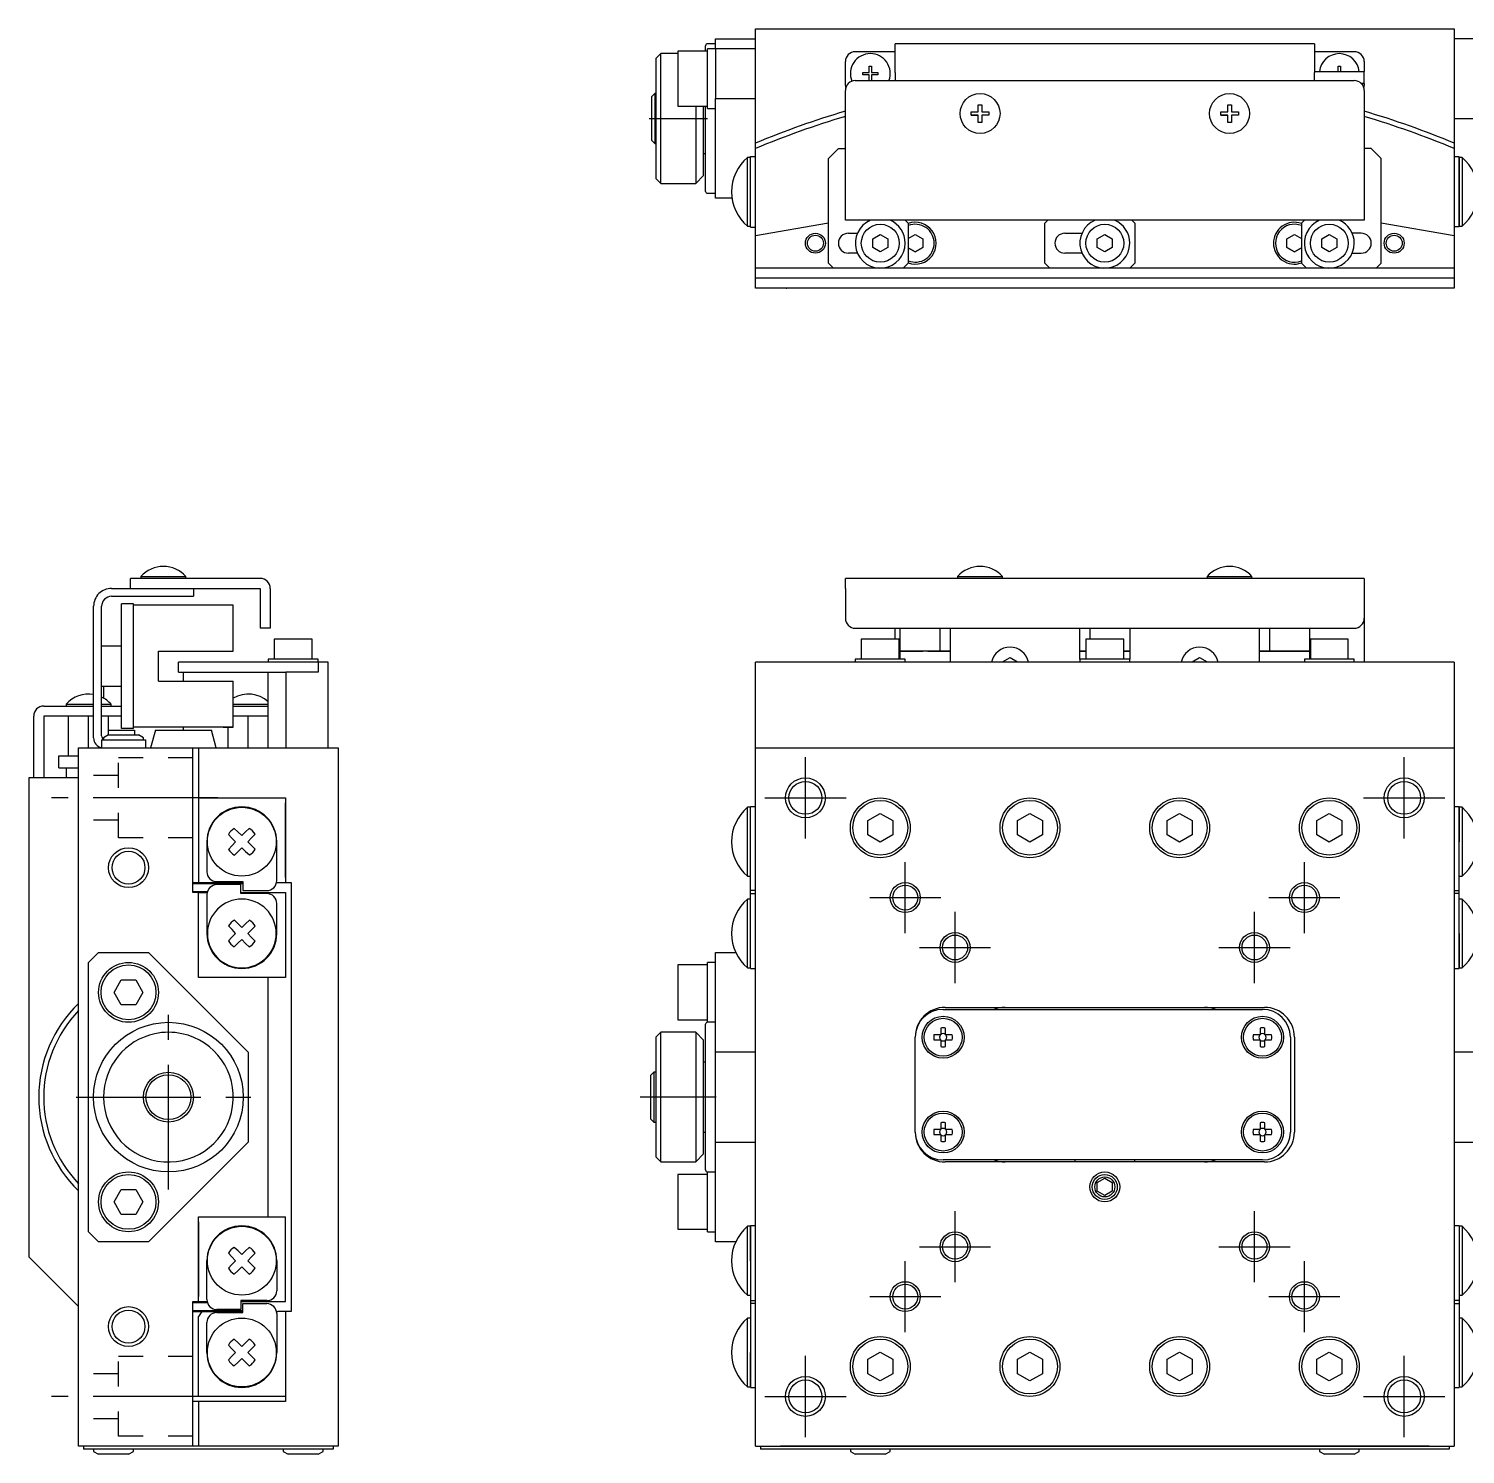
# Model space of a CAD drawing. Extents: x 58 to 434, y 12 to 289.
# Drawn here: x 58.1 to 202.1, y 140.9 to 283.8 of the extents above; entities that cross this region are included whole.
import ezdxf

# ---------------------------------------------------------------- set-up
doc = ezdxf.new("R2010")
doc.units = 0
doc.header["$LTSCALE"] = 10
doc.linetypes.add('CENTER', pattern=[2, 1.25, -0.25, 0.25, -0.25])
doc.linetypes.add('DOT', pattern=[0.5, 0.25, -0.25])
doc.layers.get('0').update_dxf_attribs({"linetype": 'CONTINUOUS'})

# ---------------------------------------------------------------- blocks, each defined once
blk = doc.blocks.new('AID3804')
at = {"color": 7, "linetype": 'CONTINUOUS'}
for p, q in [((149.729563, 185.470467), (181.729563, 185.470467)), ((149.929563, 185.670467), (181.929563, 185.670467)), ((149.489563, 182.910467), (148.810378, 182.910467)), ((149.489563, 183.589651), (149.489563, 182.910467)), ((149.969563, 182.910467), (149.969563, 183.589651)), ((150.648747, 182.910467), (149.969563, 182.910467)), ((181.489563, 182.910467), (180.810378, 182.910467)), ((181.489563, 183.589651), (181.489563, 182.910467)), ((181.969563, 182.910467), (181.969563, 183.589651)), ((182.648747, 182.910467), (181.969563, 182.910467)), ((146.929563, 173.170467), (146.929563, 182.670467)), ((148.810378, 182.430467), (149.489563, 182.430467)), ((149.489563, 182.430467), (149.489563, 181.751282)), ((149.969563, 181.751282), (149.969563, 182.430467)), ((149.969563, 182.430467), (150.648747, 182.430467)), ((180.810378, 182.430467), (181.489563, 182.430467)), ((181.489563, 182.430467), (181.489563, 181.751282)), ((181.969563, 182.430467), (182.648747, 182.430467)), ((181.969563, 181.751282), (181.969563, 182.430467)), ((184.529563, 182.670467), (184.529563, 173.170467)), ((184.929563, 182.670467), (184.929563, 173.170467)), ((149.489563, 173.410467), (148.810378, 173.410467)), ((148.810378, 172.930467), (149.489563, 172.930467)), ((149.489563, 174.089651), (149.489563, 173.410467)), ((149.489563, 172.930467), (149.489563, 172.251282)), ((149.969563, 173.410467), (149.969563, 174.089651)), ((150.648747, 173.410467), (149.969563, 173.410467)), ((149.969563, 172.930467), (150.648747, 172.930467)), ((149.969563, 172.251282), (149.969563, 172.930467)), ((181.489563, 173.410467), (180.810378, 173.410467)), ((180.810378, 172.930467), (181.489563, 172.930467)), ((181.489563, 174.089651), (181.489563, 173.410467)), ((181.489563, 172.930467), (181.489563, 172.251282)), ((181.969563, 173.410467), (181.969563, 174.089651)), ((182.648747, 173.410467), (181.969563, 173.410467)), ((181.969563, 172.930467), (182.648747, 172.930467)), ((181.969563, 172.251282), (181.969563, 172.930467)), ((181.729563, 170.370467), (149.729563, 170.370467)), ((181.929563, 170.170467), (149.929563, 170.170467)), ((162.929563, 170.370467), (162.929563, 170.170467)), ((168.929563, 170.170467), (168.929563, 170.370467)), ((165.179563, 168.10348), (165.929563, 168.536492)), ((165.929563, 168.536492), (166.679563, 168.10348)), ((165.179563, 167.237454), (165.179563, 168.10348)), ((165.929563, 166.804441), (165.179563, 167.237454)), ((166.679563, 167.237454), (165.929563, 166.804441)), ((166.679563, 168.10348), (166.679563, 167.237454))]:
    blk.add_line(p, q, dxfattribs=at)
for centre, radius in [((149.729563, 182.670467), 2.1), ((149.729563, 182.670467), 1.9), ((181.729563, 182.670467), 2.1), ((181.729563, 182.670467), 1.9), ((149.729563, 173.170467), 2.1), ((149.729563, 173.170467), 1.9), ((181.729563, 173.170467), 2.1), ((181.729563, 173.170467), 1.9), ((165.929563, 167.670467), 1.25), ((165.929563, 167.670467), 1)]:
    blk.add_circle(centre, radius, dxfattribs=at)
at = {"color": 9, "linetype": 'CONTINUOUS'}
blk.add_circle((165.929563, 167.670467), 1.5, dxfattribs=at)
at = {"color": 7, "linetype": 'CONTINUOUS'}
for centre, radius, start, end in [((149.929563, 182.670467), 3, 90, 180), ((149.729563, 182.670467), 2.8, 90, 180), ((155.929563, 182.670467), 3, 90, 111.03947), ((175.929563, 182.670467), 3, 68.96053, 90), ((181.729563, 182.670467), 2.8, 0, 90), ((181.929563, 182.670467), 3, 0, 90), ((149.729563, 182.670467), 0.95, 165.36671, 194.63329), ((149.729563, 182.670467), 0.364721, 138.849633, 221.150367), ((149.729563, 182.670467), 0.95, 75.36671, 104.63329), ((149.729563, 182.670467), 0.364721, 48.849633, 131.150367), ((149.729563, 182.670467), 0.364721, 318.849633, 41.150367), ((149.729563, 182.670467), 0.95, 345.36671, 14.63329), ((181.729563, 182.670467), 0.95, 165.36671, 194.63329), ((181.729563, 182.670467), 0.364721, 138.849633, 221.150367), ((181.729563, 182.670467), 0.95, 75.36671, 104.63329), ((181.729563, 182.670467), 0.364721, 48.849633, 131.150367), ((181.729563, 182.670467), 0.364721, 318.849633, 41.150367), ((181.729563, 182.670467), 0.95, 345.36671, 14.63329), ((149.729563, 182.670467), 0.364721, 228.849633, 311.150367), ((149.729563, 182.670467), 0.95, 255.36671, 284.63329), ((181.729563, 182.670467), 0.364721, 228.849633, 311.150367), ((181.729563, 182.670467), 0.95, 255.36671, 284.63329), ((149.729563, 173.170467), 2.8, 180, 270), ((149.929563, 173.170467), 3, 180, 270), ((149.729563, 173.170467), 0.95, 165.36671, 194.63329), ((149.729563, 173.170467), 0.364721, 138.849633, 221.150367), ((149.729563, 173.170467), 0.95, 75.36671, 104.63329), ((149.729563, 173.170467), 0.364721, 48.849633, 131.150367), ((149.729563, 173.170467), 0.364721, 228.849633, 311.150367), ((149.729563, 173.170467), 0.364721, 318.849633, 41.150367), ((149.729563, 173.170467), 0.95, 345.36671, 14.63329), ((181.729563, 173.170467), 0.95, 165.36671, 194.63329), ((181.729563, 173.170467), 0.364721, 138.849633, 221.150367), ((181.729563, 173.170467), 0.95, 75.36671, 104.63329), ((181.729563, 173.170467), 0.364721, 48.849633, 131.150367), ((181.729563, 173.170467), 0.364721, 228.849633, 311.150367), ((181.729563, 173.170467), 2.8, 270, 0), ((181.929563, 173.170467), 3, 270, 0), ((181.729563, 173.170467), 0.364721, 318.849633, 41.150367), ((181.729563, 173.170467), 0.95, 345.36671, 14.63329), ((149.729563, 173.170467), 0.95, 255.36671, 284.63329), ((181.729563, 173.170467), 0.95, 255.36671, 284.63329), ((155.929563, 173.170467), 3, 248.96053, 270), ((175.929563, 173.170467), 3, 270, 291.03947)]:
    blk.add_arc(centre, radius, start, end, dxfattribs=at)

msp = doc.modelspace()

# ---------------------------------------------------------------- linework, layer by layer
at = {"color": 7, "linetype": 'CONTINUOUS'}
for p, q in [((130.92941, 283.767063), (200.92941, 283.767063)), ((130.92941, 257.767063), (130.92941, 283.767063)), ((200.92941, 283.767063), (200.92941, 257.767063)), ((126.92941, 282.267063), (126.12941, 282.267063)), ((126.92941, 281.767063), (126.92941, 282.767063)), ((126.92941, 282.767063), (130.92941, 282.767063)), ((186.92941, 282.267063), (144.92941, 282.267063)), ((144.92941, 282.173371), (144.92941, 282.267063)), ((144.92941, 280.298024), (144.92941, 282.173371)), ((186.92941, 282.267063), (186.92941, 282.173371)), ((186.92941, 282.173371), (186.92941, 280.298024)), ((220.92941, 282.767063), (200.92941, 282.767063)), ((121.42941, 281.267063), (120.92941, 280.767063)), ((120.92941, 280.767063), (120.92941, 268.767063)), ((121.42941, 268.267063), (121.42941, 281.267063)), ((123.12941, 281.267063), (121.42941, 281.267063)), ((123.12941, 281.517063), (123.12941, 276.017063)), ((126.12941, 281.517063), (123.12941, 281.517063)), ((125.92941, 281.517063), (125.92941, 282.067063)), ((126.12941, 275.767063), (126.12941, 281.767063)), ((126.92941, 281.767063), (126.12941, 281.767063)), ((130.92941, 281.767063), (126.92941, 281.767063)), ((126.92941, 281.767063), (126.92941, 276.767063)), ((144.92941, 281.467063), (140.92941, 281.467063)), ((190.92941, 281.467063), (186.92941, 281.467063)), ((139.92941, 278.067063), (139.92941, 280.467063)), ((141.67941, 279.392063), (142.30441, 279.392063)), ((141.67941, 279.142063), (141.67941, 279.392063)), ((142.30441, 279.392063), (142.30441, 280.017063)), ((142.30441, 280.017063), (142.55441, 280.017063)), ((142.55441, 280.017063), (142.55441, 279.392063)), ((142.55441, 279.392063), (143.17941, 279.392063)), ((143.17941, 279.392063), (143.17941, 279.142063)), ((144.92941, 279.391716), (144.92941, 280.298024)), ((144.92941, 279.391716), (144.92941, 278.567063)), ((186.92941, 280.298024), (186.92941, 279.391716)), ((186.92941, 279.467063), (191.92941, 279.467063)), ((186.92941, 278.567063), (186.92941, 279.391716)), ((189.30441, 279.467063), (189.30441, 280.017063)), ((189.30441, 280.017063), (189.55441, 280.017063)), ((189.55441, 280.017063), (189.55441, 279.467063)), ((191.92941, 280.467063), (191.92941, 279.467063)), ((191.92941, 278.267063), (191.92941, 279.467063)), ((140.92941, 278.567063), (190.92941, 278.567063)), ((142.30441, 279.142063), (141.67941, 279.142063)), ((142.30441, 278.567063), (142.30441, 279.142063)), ((143.17941, 279.142063), (142.55441, 279.142063)), ((142.55441, 279.142063), (142.55441, 278.567063)), ((191.643552, 278.267063), (191.92941, 278.267063)), ((191.92941, 278.267063), (191.643552, 278.267063)), ((191.92941, 278.267063), (191.92941, 278.067063)), ((120.57941, 277.017063), (120.52941, 276.967063)), ((120.52941, 272.567063), (120.52941, 276.967063)), ((120.82941, 277.267063), (120.57941, 277.017063)), ((120.82941, 277.267063), (120.82941, 272.267063)), ((120.92939, 277.267063), (120.82941, 277.267063)), ((126.92941, 276.767063), (130.92941, 276.767063)), ((126.92941, 266.767063), (126.92941, 276.767063)), ((139.92941, 265.567063), (139.92941, 277.567063)), ((191.92941, 277.567063), (191.92941, 265.567063)), ((123.12941, 276.017063), (126.12941, 276.017063)), ((124.92941, 276.017063), (124.92941, 274.767063)), ((125.72941, 274.767063), (125.72941, 276.017063)), ((125.92941, 267.467063), (125.92941, 276.017063)), ((126.12941, 275.767063), (126.92941, 275.767063)), ((152.543048, 275.087063), (152.543048, 275.447063)), ((152.543048, 275.447063), (153.24941, 275.447063)), ((153.24941, 275.087063), (152.543048, 275.087063)), ((152.543048, 275.087063), (153.24941, 275.087063)), ((153.24941, 276.153425), (153.60941, 276.153425)), ((153.24941, 275.447063), (153.24941, 276.153425)), ((153.24941, 274.380702), (153.24941, 275.087063)), ((153.60941, 276.153425), (153.60941, 275.447063)), ((153.60941, 275.447063), (154.315771, 275.447063)), ((153.60941, 275.087063), (153.60941, 274.380702)), ((154.315771, 275.087063), (153.60941, 275.087063)), ((154.315771, 275.087063), (153.60941, 275.087063)), ((154.315771, 275.447063), (154.315771, 275.087063)), ((177.543048, 275.087063), (177.543048, 275.447063)), ((177.543048, 275.447063), (178.24941, 275.447063)), ((178.24941, 275.087063), (177.543048, 275.087063)), ((177.543048, 275.087063), (178.24941, 275.087063)), ((178.24941, 276.153425), (178.60941, 276.153425)), ((178.24941, 275.447063), (178.24941, 276.153425)), ((178.24941, 274.380702), (178.24941, 275.087063)), ((178.60941, 276.153425), (178.60941, 275.447063)), ((178.60941, 275.447063), (179.315771, 275.447063)), ((178.60941, 275.087063), (178.60941, 274.380702)), ((179.315771, 275.087063), (178.60941, 275.087063)), ((179.315771, 275.087063), (178.60941, 275.087063)), ((179.315771, 275.447063), (179.315771, 275.087063)), ((124.92941, 274.767063), (124.92941, 274.499238)), ((124.92941, 274.499238), (124.92941, 268.267063)), ((125.72941, 269.067063), (125.72941, 274.767063)), ((153.60941, 274.380702), (153.24941, 274.380702)), ((178.60941, 274.380702), (178.24941, 274.380702)), ((200.92941, 274.767063), (220.92941, 274.767063)), ((120.52941, 272.567063), (120.57941, 272.517063)), ((120.57941, 272.517063), (120.82941, 272.267063)), ((120.82941, 272.267063), (120.92939, 272.267063)), ((125.72941, 271.267063), (125.92941, 271.267063)), ((130.12941, 263.966294), (130.12941, 270.866294)), ((130.42941, 270.866294), (130.12941, 270.866294)), ((130.42941, 270.916101), (130.42941, 270.957118)), ((130.42941, 270.957063), (130.92941, 270.957063)), ((130.42941, 263.916487), (130.42941, 270.916294)), ((130.42941, 270.916101), (130.42941, 270.884592)), ((130.42941, 270.866294), (130.42941, 270.884592)), ((139.22941, 271.767063), (138.22941, 270.767063)), ((138.22941, 260.267063), (138.22941, 270.767063)), ((139.22941, 271.767063), (139.92941, 271.767063)), ((192.62941, 271.767063), (191.92941, 271.767063)), ((192.62941, 271.767063), (193.62941, 270.767063)), ((193.62941, 260.267063), (193.62941, 270.767063)), ((201.42941, 270.916294), (200.92941, 270.916294)), ((201.42941, 270.911497), (201.42941, 270.916294)), ((201.42941, 267.696958), (201.42941, 270.911497)), ((201.72941, 270.866294), (201.42941, 270.866294)), ((201.42941, 270.849616), (201.42941, 266.698999)), ((201.72941, 270.866294), (201.72941, 263.966294)), ((120.92941, 268.767063), (121.42941, 268.267063)), ((121.42941, 268.267063), (124.92941, 268.267063)), ((124.92941, 268.267063), (125.72941, 269.067063)), ((126.12941, 267.267063), (126.92941, 267.267063)), ((128.576284, 266.767063), (126.92941, 266.767063)), ((201.42941, 267.135631), (201.42941, 267.696958)), ((201.42941, 266.598709), (201.42941, 267.135631)), ((201.42941, 266.698999), (201.42941, 264.058274)), ((201.42941, 263.982522), (201.42941, 266.598709)), ((139.92941, 264.567063), (139.92941, 265.567063)), ((191.92941, 265.567063), (191.92941, 264.567063)), ((130.12941, 263.966294), (130.42941, 263.966294)), ((130.42941, 263.87547), (130.42941, 263.966294)), ((130.42941, 263.875525), (130.42941, 263.916487)), ((130.42941, 263.875525), (130.92941, 263.875525)), ((138.22941, 264.29098), (130.92941, 263.003793)), ((191.92941, 264.567063), (139.92941, 264.567063)), ((146.22941, 264.267063), (145.92941, 264.567063)), ((146.22941, 264.267063), (146.22941, 260.267063)), ((160.22941, 264.567063), (159.92941, 264.267063)), ((159.92941, 260.267063), (159.92941, 264.267063)), ((168.92941, 264.267063), (168.62941, 264.567063)), ((168.92941, 264.267063), (168.92941, 260.267063)), ((185.62941, 264.267063), (185.92941, 264.567063)), ((185.62941, 264.267063), (185.62941, 260.267063)), ((200.92941, 263.003793), (193.62941, 264.29098)), ((201.42941, 263.916294), (200.92941, 263.916294)), ((201.42941, 263.921091), (201.42941, 263.982522)), ((201.42941, 263.966294), (201.72941, 263.966294)), ((201.42941, 263.916294), (201.42941, 263.921091)), ((140.22941, 263.267063), (141.138122, 263.267063)), ((142.67941, 262.700076), (143.42941, 263.133089)), ((142.67941, 261.83405), (142.67941, 262.700076)), ((143.42941, 263.133089), (144.17941, 262.700076)), ((144.17941, 262.700076), (144.17941, 261.83405)), ((146.22941, 262.728943), (146.92941, 263.133089)), ((146.92941, 263.133089), (147.67941, 262.700076)), ((147.67941, 262.700076), (147.67941, 261.83405)), ((161.92941, 263.267063), (163.638122, 263.267063)), ((165.17941, 262.700076), (165.92941, 263.133089)), ((165.17941, 261.83405), (165.17941, 262.700076)), ((165.92941, 263.133089), (166.67941, 262.700076)), ((166.67941, 262.700076), (166.67941, 261.83405)), ((184.17941, 262.700076), (184.92941, 263.133089)), ((184.17941, 261.83405), (184.17941, 262.700076)), ((184.92941, 263.133089), (185.62941, 262.728943)), ((187.67941, 262.700076), (188.42941, 263.133089)), ((187.67941, 261.83405), (187.67941, 262.700076)), ((188.42941, 263.133089), (189.17941, 262.700076)), ((189.17941, 262.700076), (189.17941, 261.83405)), ((191.62941, 263.267063), (190.720697, 263.267063)), ((141.138122, 261.267063), (140.22941, 261.267063)), ((143.42941, 261.401038), (142.67941, 261.83405)), ((144.17941, 261.83405), (143.42941, 261.401038)), ((146.92941, 261.401038), (146.22941, 261.805183)), ((146.22941, 261.805183), (146.92941, 261.401038)), ((147.67941, 261.83405), (146.92941, 261.401038)), ((146.92941, 261.401038), (147.67941, 261.83405)), ((163.638122, 261.267063), (161.92941, 261.267063)), ((165.92941, 261.401038), (165.17941, 261.83405)), ((166.67941, 261.83405), (165.92941, 261.401038)), ((184.92941, 261.401038), (184.17941, 261.83405)), ((184.17941, 261.83405), (184.92941, 261.401038)), ((185.62941, 261.805183), (184.92941, 261.401038)), ((184.92941, 261.401038), (185.62941, 261.805183)), ((188.42941, 261.401038), (187.67941, 261.83405)), ((189.17941, 261.83405), (188.42941, 261.401038)), ((190.720697, 261.267063), (191.62941, 261.267063)), ((200.92941, 259.767063), (130.92941, 259.767063)), ((138.22941, 260.267063), (138.72941, 259.767063)), ((145.72941, 259.767063), (146.22941, 260.267063)), ((159.92941, 260.267063), (160.42941, 259.767063)), ((168.42941, 259.767063), (168.92941, 260.267063)), ((186.12941, 259.767063), (185.62941, 260.267063)), ((193.62941, 260.267063), (193.12941, 259.767063)), ((200.92941, 258.767063), (130.92941, 258.767063)), ((200.92941, 257.767063), (130.92941, 257.767063)), ((152.41789, 229.688949), (152.415508, 229.693835)), ((152.41789, 229.688949), (152.415508, 229.693835)), ((154.443312, 229.693835), (154.440928, 229.688949)), ((177.41789, 229.688949), (177.415508, 229.693835)), ((177.41789, 229.688949), (177.415508, 229.693835)), ((179.443312, 229.693835), (179.440928, 229.688949)), ((66.394306, 227.670361), (81.294306, 227.670361)), ((68.294306, 227.670361), (68.294306, 228.670361)), ((81.294306, 228.670361), (68.294306, 228.670361)), ((69.344306, 228.854675), (69.344306, 228.670361)), ((73.844306, 228.670361), (73.844306, 228.854675)), ((74.594306, 227.670361), (74.594306, 226.870361)), ((81.294306, 227.670361), (81.294306, 223.670361)), ((82.294306, 227.670361), (82.294306, 223.670361)), ((191.92941, 228.670361), (139.92941, 228.670361)), ((139.92941, 227.670361), (139.92941, 228.670361)), ((139.92941, 227.670361), (139.92941, 224.670361)), ((151.17941, 228.854675), (151.17941, 228.670361)), ((155.67941, 228.670361), (155.67941, 228.854675)), ((176.17941, 228.854675), (176.17941, 228.670361)), ((180.67941, 228.670361), (180.67941, 228.854675)), ((191.92941, 228.670361), (191.92941, 227.670361)), ((191.92941, 227.670361), (191.92941, 224.670361)), ((66.394306, 226.870361), (74.594306, 226.870361)), ((67.394306, 213.620361), (67.394306, 226.120361)), ((68.594306, 226.120361), (67.394306, 226.120361)), ((68.594306, 213.620361), (68.594306, 226.120361)), ((64.594306, 212.670361), (64.594306, 225.870361)), ((65.394306, 212.870361), (65.394306, 225.870361)), ((78.594306, 225.970361), (68.594306, 225.970361)), ((78.594306, 221.370361), (78.594306, 225.970361)), ((191.92941, 224.670361), (191.92941, 220.270361)), ((82.294306, 223.670361), (81.294306, 223.670361)), ((140.92941, 223.670361), (190.92941, 223.670361)), ((144.92941, 222.570361), (144.92941, 223.670361)), ((145.42941, 221.370361), (145.42941, 223.670361)), ((149.42941, 221.370361), (149.42941, 223.670361)), ((150.42941, 223.670361), (150.42941, 221.370361)), ((163.42941, 221.370361), (163.42941, 223.670361)), ((164.42941, 223.670361), (164.42941, 222.570361)), ((168.42941, 223.670361), (168.42941, 221.370361)), ((181.42941, 221.370361), (181.42941, 223.670361)), ((182.42941, 223.670361), (182.42941, 221.370361)), ((186.42941, 223.670361), (186.42941, 221.370361)), ((67.394306, 221.870361), (65.394306, 221.870361)), ((86.494306, 222.570361), (82.694306, 222.570361)), ((82.694306, 222.570361), (82.694306, 220.570361)), ((86.494306, 220.570361), (86.494306, 222.570361)), ((145.32941, 222.570361), (141.52941, 222.570361)), ((141.52941, 222.570361), (141.52941, 220.570361)), ((145.32941, 220.570361), (145.32941, 222.570361)), ((167.82941, 222.570361), (164.02941, 222.570361)), ((164.02941, 222.570361), (164.02941, 220.570361)), ((167.82941, 220.570361), (167.82941, 222.570361)), ((190.32941, 222.570361), (186.52941, 222.570361)), ((186.52941, 222.570361), (186.52941, 220.570361)), ((190.32941, 220.570361), (190.32941, 222.570361)), ((71.094306, 221.370361), (78.594306, 221.370361)), ((71.094306, 218.370361), (71.094306, 221.370361)), ((71.094306, 221.370361), (75.094306, 221.370361)), ((88.094306, 220.270361), (73.086893, 220.270361)), ((73.086893, 219.270361), (73.086893, 220.270361)), ((77.094306, 221.370361), (77.594306, 221.370361)), ((77.594306, 221.370361), (78.594306, 221.370361)), ((87.094306, 220.570361), (82.094306, 220.570361)), ((82.094306, 220.570361), (82.094306, 220.270361)), ((87.094306, 220.270361), (87.094306, 220.570361)), ((87.094306, 220.270361), (87.094306, 219.270361)), ((88.094306, 211.670361), (88.094306, 220.270361)), ((130.92941, 141.670361), (130.92941, 220.270361)), ((200.92941, 220.270361), (130.92941, 220.270361)), ((145.92941, 220.570361), (140.92941, 220.570361)), ((140.92941, 220.570361), (140.92941, 220.270361)), ((145.42941, 221.370361), (147.67941, 221.370361)), ((149.42941, 221.370361), (145.42941, 221.370361)), ((145.42941, 220.570361), (145.42941, 221.370361)), ((145.92941, 220.270361), (145.92941, 220.570361)), ((148.17941, 221.370361), (150.42941, 221.370361)), ((150.42941, 221.370361), (149.42941, 221.370361)), ((150.42941, 221.370361), (150.42941, 220.270361)), ((155.67941, 220.303375), (156.42941, 220.736387)), ((155.67941, 220.270361), (155.67941, 220.303375)), ((156.42941, 220.736387), (157.17941, 220.303375)), ((157.17941, 220.303375), (157.17941, 220.270361)), ((163.42941, 221.370361), (164.02941, 221.370361)), ((164.02941, 221.370361), (163.42941, 221.370361)), ((163.42941, 220.570361), (163.42941, 221.370361)), ((168.42941, 220.570361), (163.42941, 220.570361)), ((163.42941, 220.570361), (163.42941, 220.270361)), ((167.82941, 221.370361), (168.42941, 221.370361)), ((168.42941, 221.370361), (167.82941, 221.370361)), ((168.42941, 221.370361), (168.42941, 220.570361)), ((168.42941, 220.270361), (168.42941, 220.570361)), ((174.67941, 220.303375), (175.42941, 220.736387)), ((174.67941, 220.270361), (174.67941, 220.303375)), ((175.42941, 220.736387), (176.17941, 220.303375)), ((176.17941, 220.303375), (176.17941, 220.270361)), ((181.42941, 221.370361), (186.42941, 221.370361)), ((182.42941, 221.370361), (181.42941, 221.370361)), ((181.42941, 220.270361), (181.42941, 221.370361)), ((186.42941, 221.370361), (182.42941, 221.370361)), ((190.92941, 220.570361), (185.92941, 220.570361)), ((185.92941, 220.570361), (185.92941, 220.270361)), ((186.42941, 221.370361), (186.42941, 220.570361)), ((190.92941, 220.270361), (190.92941, 220.570361)), ((200.92941, 220.270361), (200.92941, 141.670361)), ((73.086893, 219.270361), (82.570388, 219.270361)), ((73.594306, 218.370361), (73.594306, 219.270361)), ((82.094306, 211.670361), (82.094306, 219.270361)), ((82.570388, 219.270361), (83.857575, 219.270361)), ((83.857575, 219.270361), (83.857575, 211.670361)), ((87.094306, 219.270361), (83.857575, 219.270361)), ((65.394306, 217.870361), (67.394306, 217.870361)), ((65.594306, 217.870361), (65.594306, 216.668437)), ((71.094306, 218.370361), (78.594306, 218.370361)), ((78.594306, 213.770361), (78.594306, 218.370361)), ((61.844306, 216.054674), (61.844306, 215.870361)), ((63.082787, 216.888947), (63.080403, 216.893834)), ((66.344306, 215.870361), (66.344306, 216.054674)), ((78.594306, 216.054674), (82.094306, 216.054674)), ((79.082787, 216.888947), (79.080403, 216.893834)), ((58.594306, 208.670361), (58.594306, 214.870361)), ((59.594306, 215.870361), (64.594306, 215.870361)), ((59.594306, 214.870361), (59.594306, 208.670361)), ((64.594306, 214.870361), (59.594306, 214.870361)), ((62.094306, 210.870361), (62.094306, 214.870361)), ((64.094306, 211.670361), (64.094306, 214.870361)), ((65.394306, 215.870361), (67.394306, 215.870361)), ((67.394306, 214.870361), (65.394306, 214.870361)), ((66.094306, 212.970361), (66.094306, 214.870361)), ((78.594306, 215.870361), (82.094306, 215.870361)), ((82.094306, 214.870361), (78.594306, 214.870361)), ((80.094306, 211.670361), (80.094306, 214.870361)), ((66.094306, 213.470361), (68.694306, 213.470361)), ((68.594306, 213.620361), (67.394306, 213.620361)), ((78.594306, 213.770361), (68.594306, 213.770361)), ((77.594306, 213.770361), (68.594306, 213.770361)), ((68.694306, 213.470361), (68.694306, 212.970361)), ((70.783794, 213.470361), (70.301485, 211.670361)), ((70.783794, 213.470361), (76.404817, 213.470361)), ((73.594306, 213.470361), (73.594306, 213.770361)), ((76.887126, 211.670361), (76.404817, 213.470361)), ((77.594306, 213.770361), (78.594306, 213.770361)), ((78.094306, 211.670361), (78.094306, 213.770361)), ((63.094306, 211.670361), (89.094306, 211.670361)), ((63.094306, 141.670361), (63.094306, 211.670361)), ((65.394306, 212.470361), (65.394306, 211.690565)), ((65.394306, 212.470361), (69.794306, 212.470361)), ((65.394306, 211.690565), (65.594306, 211.670361)), ((66.094306, 212.970361), (65.594306, 212.681686)), ((65.594306, 212.681686), (65.594306, 212.470361)), ((66.094306, 212.970361), (69.094306, 212.970361)), ((69.594306, 212.681686), (69.094306, 212.970361)), ((69.594306, 212.470361), (69.594306, 212.681686)), ((69.794306, 212.470361), (69.794306, 211.670361)), ((74.347624, 211.670361), (74.887714, 211.670361)), ((74.552896, 197.170361), (74.552896, 211.670361)), ((75.094306, 211.670361), (75.094306, 198.170361)), ((89.094306, 211.670361), (89.094306, 141.670361)), ((130.92941, 211.670361), (200.92941, 211.670361)), ((61.094306, 209.670361), (61.094306, 210.870361)), ((61.094306, 210.870361), (63.094306, 210.870361)), ((63.094306, 210.963255), (63.094306, 211.170361)), ((61.094306, 209.670361), (63.094306, 209.670361)), ((61.844306, 209.670361), (61.844306, 208.670361)), ((58.094306, 208.670361), (58.094306, 160.670361)), ((63.094306, 208.670361), (58.094306, 208.670361)), ((75.094306, 206.670361), (74.552896, 206.670361)), ((75.094306, 206.670361), (83.834755, 206.670361)), ((83.834755, 206.670361), (83.834755, 206.170361)), ((83.834755, 198.670361), (83.834755, 206.170361)), ((83.834755, 206.170361), (83.834755, 198.670361)), ((130.42941, 205.720363), (130.12941, 205.720363)), ((130.42941, 202.270363), (130.42941, 205.770363)), ((130.92941, 205.770363), (130.42941, 205.770363)), ((130.42941, 202.270363), (130.42941, 205.720363)), ((142.17941, 204.392049), (143.42941, 205.113737)), ((143.42941, 205.113737), (144.67941, 204.392049)), ((157.17941, 204.392049), (158.42941, 205.113737)), ((158.42941, 205.113737), (159.67941, 204.392049)), ((172.17941, 204.392049), (173.42941, 205.113737)), ((173.42941, 205.113737), (174.67941, 204.392049)), ((187.17941, 204.392049), (188.42941, 205.113737)), ((188.42941, 205.113737), (189.67941, 204.392049)), ((201.42941, 205.770363), (200.92941, 205.770363)), ((201.42941, 202.270363), (201.42941, 205.770363)), ((201.42941, 205.720363), (201.42941, 202.270363)), ((201.72941, 205.720363), (201.42941, 205.720363)), ((78.45773, 202.635744), (78.100965, 203.004019)), ((79.058091, 203.249441), (78.682069, 203.598031)), ((79.438311, 202.886078), (79.058091, 203.249441)), ((79.438311, 202.886078), (79.810458, 203.257706)), ((79.810458, 203.257706), (80.178732, 203.614471)), ((80.424155, 202.657344), (80.772744, 203.033367)), ((142.17941, 202.948673), (142.17941, 204.392049)), ((144.67941, 204.392049), (144.67941, 202.948673)), ((157.17941, 202.948673), (157.17941, 204.392049)), ((159.67941, 204.392049), (159.67941, 202.948673)), ((172.17941, 202.948673), (172.17941, 204.392049)), ((174.67941, 204.392049), (174.67941, 202.948673)), ((187.17941, 202.948673), (187.17941, 204.392049)), ((189.67941, 204.392049), (189.67941, 202.948673)), ((75.945075, 202.270361), (75.945075, 199.270361)), ((78.465994, 201.883378), (78.117405, 201.507355)), ((78.829358, 202.263598), (78.45773, 202.635744)), ((78.829358, 202.263598), (78.465994, 201.883378)), ((79.451838, 201.654644), (79.079691, 201.283016)), ((79.451838, 201.654644), (79.832058, 201.291281)), ((80.060791, 202.277124), (80.424155, 202.657344)), ((80.060791, 202.277124), (80.432419, 201.904978)), ((80.432419, 201.904978), (80.789184, 201.536703)), ((82.945075, 198.370361), (82.945075, 202.270361)), ((130.42941, 198.370363), (130.42941, 202.270363)), ((143.42941, 202.226985), (142.17941, 202.948673)), ((144.67941, 202.948673), (143.42941, 202.226985)), ((158.42941, 202.226985), (157.17941, 202.948673)), ((159.67941, 202.948673), (158.42941, 202.226985)), ((173.42941, 202.226985), (172.17941, 202.948673)), ((174.67941, 202.948673), (173.42941, 202.226985)), ((188.42941, 202.226985), (187.17941, 202.948673)), ((189.67941, 202.948673), (188.42941, 202.226985)), ((201.42941, 198.370363), (201.42941, 202.270363)), ((79.079691, 201.283016), (78.711417, 200.926251)), ((79.832058, 201.291281), (80.20808, 200.942691)), ((83.834755, 198.670361), (83.834755, 198.170361)), ((130.12941, 198.820363), (130.42941, 198.820363)), ((201.42941, 198.820363), (201.72941, 198.820363)), ((74.552896, 198.170361), (79.545075, 198.170361)), ((74.552896, 198.070361), (79.545075, 198.070361)), ((74.552896, 197.270361), (75.96138, 197.270361)), ((76.945075, 198.270361), (79.545075, 198.270361)), ((79.353617, 197.970361), (76.953617, 197.970361)), ((79.353617, 197.070361), (79.353617, 197.970361)), ((79.545075, 198.270361), (79.545075, 197.370361)), ((79.545075, 197.370361), (81.945075, 197.370361)), ((82.92487, 198.170361), (84.386542, 198.170361)), ((84.386542, 198.170361), (84.386542, 155.170361)), ((130.42941, 197.370363), (130.42941, 198.370363)), ((201.42941, 197.370363), (201.42941, 198.370363)), ((75.094306, 197.170361), (74.552896, 197.170361)), ((75.094306, 197.170361), (75.428303, 197.170361)), ((75.094306, 196.670361), (75.094306, 197.170361)), ((75.094306, 189.170361), (75.094306, 196.670361)), ((75.094306, 189.170361), (75.094306, 196.670361)), ((75.428303, 197.170361), (75.930233, 197.170361)), ((75.953617, 196.970361), (75.953617, 193.070361)), ((79.353617, 197.170361), (83.834755, 197.170361)), ((81.953617, 197.070361), (79.353617, 197.070361)), ((82.953617, 193.070361), (82.953617, 196.070361)), ((83.834755, 197.170361), (83.834755, 188.670361)), ((130.42941, 196.520363), (130.12941, 196.520363)), ((130.42941, 196.070363), (130.42941, 197.070363)), ((130.42941, 193.070363), (130.42941, 196.070363)), ((201.729408, 196.520363), (201.429408, 196.520363)), ((201.42941, 196.070363), (201.42941, 197.070363)), ((201.42941, 193.070363), (201.42941, 196.070363)), ((79.079691, 194.057706), (78.711417, 194.414471)), ((79.832058, 194.049441), (80.20808, 194.398031)), ((78.465994, 193.457344), (78.117405, 193.833367)), ((78.829358, 193.077124), (78.45773, 192.704978)), ((78.829358, 193.077124), (78.465994, 193.457344)), ((79.451838, 193.686078), (79.079691, 194.057706)), ((79.451838, 193.686078), (79.832058, 194.049441)), ((80.060791, 193.063598), (80.432419, 193.435744)), ((80.060791, 193.063598), (80.424155, 192.683378)), ((80.432419, 193.435744), (80.789184, 193.804019)), ((130.42941, 189.570363), (130.42941, 193.070363)), ((130.42941, 189.620363), (130.42941, 193.070363)), ((201.429408, 193.070363), (201.429408, 189.620363)), ((201.42941, 189.570363), (201.42941, 193.070363)), ((78.45773, 192.704978), (78.100965, 192.336703)), ((79.058091, 192.091281), (78.682069, 191.742691)), ((79.438311, 192.454644), (79.058091, 192.091281)), ((79.438311, 192.454644), (79.810458, 192.083016)), ((79.810458, 192.083016), (80.178732, 191.726251)), ((80.424155, 192.683378), (80.772744, 192.307355)), ((65.094306, 191.170361), (64.094306, 190.170361)), ((64.094306, 163.170361), (64.094306, 190.170361)), ((65.094306, 191.170361), (70.094306, 191.170361)), ((80.094306, 181.170361), (70.094306, 191.170361)), ((126.12941, 184.170361), (126.12941, 190.170361)), ((126.92941, 190.170361), (126.12941, 190.170361)), ((126.92941, 191.170361), (128.94819, 191.170361)), ((126.92941, 162.170361), (126.92941, 191.170361)), ((75.094306, 188.670361), (75.094306, 189.170361)), ((83.834755, 188.670361), (75.094306, 188.670361)), ((82.094306, 164.670361), (82.094306, 188.670361)), ((123.12941, 189.920361), (123.12941, 184.420361)), ((126.12941, 189.920361), (123.12941, 189.920361)), ((130.12941, 189.620363), (130.42941, 189.620363)), ((130.42941, 189.570363), (130.92941, 189.570363)), ((200.92941, 189.570363), (201.42941, 189.570363)), ((201.429408, 189.620363), (201.729408, 189.620363)), ((66.65093, 187.170361), (67.372618, 188.420361)), ((67.372618, 185.920361), (66.65093, 187.170361)), ((67.372618, 188.420361), (68.815994, 188.420361)), ((68.815994, 188.420361), (69.537682, 187.170361)), ((69.537682, 187.170361), (68.815994, 185.920361)), ((68.815994, 185.920361), (67.372618, 185.920361)), ((123.12941, 184.420361), (126.12941, 184.420361)), ((121.42941, 183.170361), (120.92941, 182.670361)), ((121.42941, 170.170361), (121.42941, 183.170361)), ((124.92941, 183.170361), (121.42941, 183.170361)), ((124.92941, 183.170361), (124.92941, 176.670361)), ((125.72941, 182.370361), (124.92941, 183.170361)), ((125.92941, 169.370361), (125.92941, 183.970361)), ((126.92941, 184.170361), (126.12941, 184.170361)), ((120.92941, 182.670361), (120.92941, 170.670361)), ((125.72941, 170.970361), (125.72941, 182.370361)), ((80.094306, 181.170361), (80.094306, 172.170361)), ((125.92941, 180.170361), (125.72941, 180.170361)), ((130.92941, 181.170361), (126.92941, 181.170361)), ((204.92941, 181.170361), (200.92941, 181.170361)), ((120.47941, 178.920361), (120.42941, 178.870361)), ((120.42941, 174.470361), (120.42941, 178.870361)), ((120.72941, 179.170361), (120.47941, 178.920361)), ((120.92941, 179.170361), (120.72941, 179.170361)), ((124.92941, 176.670361), (124.92941, 170.170361)), ((120.42941, 174.470361), (120.47941, 174.420361)), ((120.47941, 174.420361), (120.72941, 174.170361)), ((120.72941, 174.170361), (120.92941, 174.170361)), ((125.72941, 173.170361), (125.92941, 173.170361)), ((70.094306, 162.170361), (80.094306, 172.170361)), ((126.92941, 172.170361), (130.92941, 172.170361)), ((200.92941, 172.170361), (204.92941, 172.170361)), ((120.92941, 170.670361), (121.42941, 170.170361)), ((121.42941, 170.170361), (124.92941, 170.170361)), ((124.92941, 170.170361), (125.72941, 170.970361)), ((123.12941, 168.920361), (123.12941, 163.420361)), ((126.12941, 168.920361), (123.12941, 168.920361)), ((126.12941, 163.170361), (126.12941, 169.170361)), ((126.12941, 169.170361), (126.92941, 169.170361)), ((66.65093, 166.170361), (67.372618, 167.420361)), ((67.372618, 167.420361), (68.815994, 167.420361)), ((68.815994, 167.420361), (69.537682, 166.170361)), ((67.372618, 164.920361), (66.65093, 166.170361)), ((69.537682, 166.170361), (68.815994, 164.920361)), ((68.815994, 164.920361), (67.372618, 164.920361)), ((75.094306, 164.670361), (83.834755, 164.670361)), ((75.094306, 164.170361), (75.094306, 164.670361)), ((75.094306, 164.170361), (75.094306, 156.670361)), ((75.094306, 156.670361), (75.094306, 164.170361)), ((83.834755, 156.170361), (83.834755, 164.670361)), ((64.094306, 163.170361), (65.094306, 162.170361)), ((123.12941, 163.420361), (126.12941, 163.420361)), ((126.12941, 163.170361), (126.92941, 163.170361)), ((130.42941, 163.720361), (130.12941, 163.720361)), ((130.42941, 163.770361), (130.42941, 160.270361)), ((130.92941, 163.770361), (130.42941, 163.770361)), ((130.42941, 160.270361), (130.42941, 163.720361)), ((201.42941, 163.770361), (200.92941, 163.770361)), ((201.42941, 163.770361), (201.42941, 160.270361)), ((201.42941, 163.720361), (201.42941, 160.270361)), ((201.72941, 163.720361), (201.42941, 163.720361)), ((70.094306, 162.170361), (65.094306, 162.170361)), ((79.068869, 161.253633), (78.696698, 161.606332)), ((79.445075, 160.886115), (79.068869, 161.253633)), ((79.82128, 161.253633), (79.445074, 160.886115)), ((80.193451, 161.606332), (79.82128, 161.253633)), ((128.94819, 162.170361), (126.92941, 162.170361)), ((58.094306, 160.670361), (63.094306, 155.670361)), ((75.953617, 156.370361), (75.953617, 160.270361)), ((78.109104, 161.018736), (78.461802, 160.646565)), ((78.461802, 159.894155), (78.109104, 159.521984)), ((78.461802, 160.646565), (78.82932, 160.270359)), ((78.82932, 160.270361), (78.461802, 159.894155)), ((80.060829, 160.270359), (80.428347, 160.646565)), ((80.428347, 159.894155), (80.060829, 160.270361)), ((80.428347, 160.646565), (80.781046, 161.018736)), ((80.781046, 159.521984), (80.428347, 159.894155)), ((82.953617, 160.270361), (82.953617, 157.270361)), ((130.42941, 160.270361), (130.42941, 157.270361)), ((201.42941, 160.270361), (201.42941, 157.270361)), ((78.696698, 158.93439), (79.068869, 159.287089)), ((79.068869, 159.287089), (79.445075, 159.654606)), ((79.445074, 159.654606), (79.82128, 159.287089)), ((79.82128, 159.287089), (80.193451, 158.93439)), ((130.42941, 157.270361), (130.42941, 156.270361)), ((201.42941, 157.270361), (201.42941, 156.270361)), ((74.552896, 141.670361), (74.552896, 156.170361)), ((74.552896, 156.170361), (75.973821, 156.170361)), ((74.552896, 156.070361), (75.999677, 156.070361)), ((75.094306, 156.170361), (75.094306, 156.670361)), ((81.953617, 156.270361), (79.353617, 156.270361)), ((79.353617, 156.270361), (79.353617, 155.370361)), ((79.353617, 156.170361), (83.834755, 156.170361)), ((79.545075, 155.070361), (79.545075, 155.970361)), ((79.545075, 155.970361), (81.945075, 155.970361)), ((130.12941, 156.820361), (130.42941, 156.820361)), ((130.42941, 156.270361), (130.42941, 155.970361)), ((130.42941, 155.970361), (130.42941, 154.970361)), ((201.42941, 156.820361), (201.72941, 156.820361)), ((201.42941, 155.970361), (201.42941, 154.970361)), ((74.552896, 155.270361), (79.545075, 155.270361)), ((74.552896, 155.170361), (75.428303, 155.170361)), ((75.428303, 155.170361), (75.094306, 154.670361)), ((75.094306, 146.670361), (75.094306, 154.670361)), ((75.428303, 155.170361), (79.545075, 155.170361)), ((75.945075, 151.070361), (75.945075, 154.070361)), ((76.945075, 155.070361), (79.545075, 155.070361)), ((79.353617, 155.370361), (76.953617, 155.370361)), ((82.945075, 154.970361), (82.945075, 151.070361)), ((82.959916, 155.170361), (83.054842, 155.170361)), ((83.834755, 155.170361), (83.054842, 155.170361)), ((83.834755, 155.170361), (83.834755, 146.170361)), ((84.386542, 155.170361), (83.834755, 155.170361)), ((130.42941, 154.520361), (130.12941, 154.520361)), ((130.42941, 154.970361), (130.42941, 151.070361)), ((201.42941, 154.970361), (201.42941, 151.070361)), ((201.72941, 154.520361), (201.42941, 154.520361)), ((78.109104, 151.818736), (78.461802, 151.446565)), ((78.461802, 151.446565), (78.82932, 151.070359)), ((79.068869, 152.053633), (78.696698, 152.406332)), ((79.445075, 151.686115), (79.068869, 152.053633)), ((79.82128, 152.053633), (79.445074, 151.686115)), ((80.193451, 152.406332), (79.82128, 152.053633)), ((80.060829, 151.070359), (80.428347, 151.446565)), ((80.428347, 151.446565), (80.781046, 151.818736)), ((78.461802, 150.694155), (78.109104, 150.321984)), ((78.82932, 151.070361), (78.461802, 150.694155)), ((78.696698, 149.73439), (79.068869, 150.087089)), ((79.068869, 150.087089), (79.445075, 150.454606)), ((79.445074, 150.454606), (79.82128, 150.087089)), ((79.82128, 150.087089), (80.193451, 149.73439)), ((80.428347, 150.694155), (80.060829, 151.070361)), ((80.781046, 150.321984), (80.428347, 150.694155)), ((130.42941, 151.070361), (130.42941, 147.570361)), ((130.42941, 147.620361), (130.42941, 151.070361)), ((142.17941, 150.392049), (143.42941, 151.113737)), ((142.17941, 148.948673), (142.17941, 150.392049)), ((143.42941, 151.113737), (144.67941, 150.392049)), ((144.67941, 150.392049), (144.67941, 148.948673)), ((157.17941, 150.392049), (158.42941, 151.113737)), ((157.17941, 148.948673), (157.17941, 150.392049)), ((158.42941, 151.113737), (159.67941, 150.392049)), ((159.67941, 150.392049), (159.67941, 148.948673)), ((172.17941, 150.392049), (173.42941, 151.113737)), ((172.17941, 148.948673), (172.17941, 150.392049)), ((173.42941, 151.113737), (174.67941, 150.392049)), ((174.67941, 150.392049), (174.67941, 148.948673)), ((187.17941, 150.392049), (188.42941, 151.113737)), ((187.17941, 148.948673), (187.17941, 150.392049)), ((188.42941, 151.113737), (189.67941, 150.392049)), ((189.67941, 150.392049), (189.67941, 148.948673)), ((201.42941, 151.070361), (201.42941, 147.570361)), ((201.42941, 151.070361), (201.42941, 147.620361)), ((143.42941, 148.226985), (142.17941, 148.948673)), ((144.67941, 148.948673), (143.42941, 148.226985)), ((158.42941, 148.226985), (157.17941, 148.948673)), ((159.67941, 148.948673), (158.42941, 148.226985)), ((173.42941, 148.226985), (172.17941, 148.948673)), ((174.67941, 148.948673), (173.42941, 148.226985)), ((188.42941, 148.226985), (187.17941, 148.948673)), ((189.67941, 148.948673), (188.42941, 148.226985)), ((130.12941, 147.620361), (130.42941, 147.620361)), ((130.42941, 147.570361), (130.92941, 147.570361)), ((200.92941, 147.570361), (201.42941, 147.570361)), ((201.42941, 147.620361), (201.72941, 147.620361)), ((83.834755, 146.670361), (74.552896, 146.670361)), ((83.834755, 146.170361), (74.552896, 146.170361)), ((75.094306, 146.170361), (75.094306, 141.670361)), ((89.094306, 141.670361), (63.094306, 141.670361)), ((63.594306, 141.670361), (63.594306, 141.370361)), ((88.594306, 141.370361), (63.594306, 141.370361)), ((64.594306, 141.370361), (64.594306, 141.159037)), ((64.594306, 141.159037), (65.094306, 140.870361)), ((68.094306, 140.870361), (68.594306, 141.159037)), ((68.594306, 141.159037), (68.594306, 141.370361)), ((83.594306, 141.370361), (83.594306, 141.159037)), ((83.594306, 141.159037), (84.094306, 140.870361)), ((87.094306, 140.870361), (87.594306, 141.159037)), ((87.594306, 141.159037), (87.594306, 141.370361)), ((88.594306, 141.670361), (88.594306, 141.370361)), ((130.92941, 141.670361), (200.92941, 141.670361)), ((131.42941, 141.670361), (131.42941, 141.370361)), ((200.42941, 141.370361), (131.42941, 141.370361)), ((198.42941, 141.670361), (133.42941, 141.670361)), ((140.42941, 141.370361), (140.42941, 141.159037)), ((140.42941, 141.159037), (140.92941, 140.870361)), ((143.92941, 140.870361), (144.42941, 141.159037)), ((144.42941, 141.159037), (144.42941, 141.370361)), ((187.42941, 141.370361), (187.42941, 141.159037)), ((187.42941, 141.159037), (187.92941, 140.870361)), ((190.92941, 140.870361), (191.42941, 141.159037)), ((191.42941, 141.159037), (191.42941, 141.370361)), ((200.42941, 141.670361), (200.42941, 141.370361)), ((68.094306, 140.870361), (65.094306, 140.870361)), ((87.094306, 140.870361), (84.094306, 140.870361)), ((142.42941, 140.870361), (140.92941, 140.870361)), ((143.92941, 140.870361), (142.42941, 140.870361)), ((189.42941, 140.870361), (187.92941, 140.870361)), ((190.92941, 140.870361), (189.42941, 140.870361))]:
    msp.add_line(p, q, dxfattribs=at)
at = {"color": 4, "linetype": 'CENTER'}
for p, q in [((120.25441, 274.767063), (126.10441, 274.767063)), ((135.92941, 202.590361), (135.92941, 210.750361)), ((195.92941, 202.590361), (195.92941, 210.750361)), ((77.049263, 206.670361), (60.366487, 206.670361)), ((131.84941, 206.670361), (140.00941, 206.670361)), ((191.84941, 206.670361), (200.00941, 206.670361)), ((145.92941, 193.110361), (145.92941, 200.230361)), ((185.92941, 193.110361), (185.92941, 200.230361)), ((142.36941, 196.670361), (149.48941, 196.670361)), ((182.36941, 196.670361), (189.48941, 196.670361)), ((150.92941, 188.110361), (150.92941, 195.230361)), ((180.92941, 188.110361), (180.92941, 195.230361)), ((147.36941, 191.670361), (154.48941, 191.670361)), ((177.36941, 191.670361), (184.48941, 191.670361)), ((72.094306, 167.420361), (72.094306, 185.920361)), ((62.844306, 176.670361), (81.344306, 176.670361)), ((126.99941, 176.670361), (119.35941, 176.670361)), ((150.92941, 158.110361), (150.92941, 165.230361)), ((180.92941, 158.110361), (180.92941, 165.230361)), ((147.36941, 161.670361), (154.48941, 161.670361)), ((177.36941, 161.670361), (184.48941, 161.670361)), ((145.92941, 153.110361), (145.92941, 160.230361)), ((185.92941, 153.110361), (185.92941, 160.230361)), ((142.36941, 156.670361), (149.48941, 156.670361)), ((182.36941, 156.670361), (189.48941, 156.670361)), ((135.92941, 142.590361), (135.92941, 150.750361)), ((195.92941, 142.590361), (195.92941, 150.750361)), ((77.049263, 146.670361), (60.366487, 146.670361)), ((131.84941, 146.670361), (140.00941, 146.670361)), ((191.84941, 146.670361), (200.00941, 146.670361))]:
    msp.add_line(p, q, dxfattribs=at)
at = {"color": 4, "linetype": 'CONTINUOUS'}
for p, q in [((69.344306, 228.854675), (71.594306, 228.854675)), ((71.594306, 228.854675), (73.844306, 228.854675)), ((151.17941, 228.854675), (153.42941, 228.854675)), ((153.42941, 228.854675), (155.67941, 228.854675)), ((176.17941, 228.854675), (178.42941, 228.854675)), ((178.42941, 228.854675), (180.67941, 228.854675)), ((61.844306, 216.054674), (64.594306, 216.054674)), ((65.394306, 216.054674), (66.344306, 216.054674)), ((130.12941, 202.270363), (130.12941, 205.720363)), ((201.72941, 205.720363), (201.72941, 202.270363)), ((130.12941, 198.820363), (130.12941, 202.270363)), ((201.72941, 202.270363), (201.72941, 198.820363)), ((130.42941, 197.070363), (130.42941, 197.370363)), ((130.92941, 197.370363), (130.42941, 197.370363)), ((200.92941, 197.370363), (201.42941, 197.370363)), ((201.42941, 197.070363), (201.42941, 197.370363)), ((130.12941, 193.070363), (130.12941, 196.520363)), ((130.42941, 197.070363), (130.92941, 197.070363)), ((201.42941, 197.070363), (200.92941, 197.070363)), ((201.729408, 196.520363), (201.729408, 193.070363)), ((130.12941, 189.620363), (130.12941, 193.070363)), ((201.729408, 193.070363), (201.729408, 189.620363)), ((120.72941, 179.170361), (120.72941, 174.170361)), ((130.12941, 160.270361), (130.12941, 163.720361)), ((201.72941, 163.720361), (201.72941, 160.270361)), ((130.12941, 156.820361), (130.12941, 160.270361)), ((201.72941, 160.270361), (201.72941, 156.820361)), ((130.42941, 156.270361), (130.92941, 156.270361)), ((130.92941, 155.970361), (130.42941, 155.970361)), ((201.42941, 156.270361), (200.92941, 156.270361)), ((200.92941, 155.970361), (201.42941, 155.970361)), ((201.42941, 156.270361), (201.42941, 155.970361)), ((130.12941, 151.070361), (130.12941, 154.520361)), ((201.72941, 154.520361), (201.72941, 151.070361)), ((130.12941, 147.620361), (130.12941, 151.070361)), ((201.72941, 151.070361), (201.72941, 147.620361))]:
    msp.add_line(p, q, dxfattribs=at)
at = {"color": 4, "linetype": 'DOT'}
for p, q in [((74.552896, 210.670361), (67.094306, 210.670361)), ((67.094306, 202.670361), (67.094306, 210.670361)), ((67.094306, 208.920361), (63.094306, 208.920361)), ((67.094306, 204.420361), (63.094306, 204.420361)), ((74.552896, 202.670361), (67.094306, 202.670361)), ((74.552896, 150.670361), (67.094306, 150.670361)), ((67.094306, 142.670361), (67.094306, 150.670361)), ((67.094306, 148.920361), (63.094306, 148.920361)), ((67.094306, 144.420361), (63.094306, 144.420361)), ((74.552896, 142.670361), (67.094306, 142.670361))]:
    msp.add_line(p, q, dxfattribs=at)
at = {"color": 7, "linetype": 'CONTINUOUS'}
for centre, radius in [((153.42941, 275.267063), 2), ((178.42941, 275.267063), 2), ((143.42941, 262.267063), 1.9), ((165.92941, 262.267063), 1.9), ((188.42941, 262.267063), 1.9), ((136.92941, 262.267063), 0.8), ((194.92941, 262.267063), 0.8), ((135.92941, 206.670361), 1.65), ((195.92941, 206.670361), 1.65), ((143.42941, 203.670361), 3), ((143.42941, 203.670361), 2.75), ((158.42941, 203.670361), 3), ((158.42941, 203.670361), 2.75), ((173.42941, 203.670361), 3), ((173.42941, 203.670361), 2.75), ((188.42941, 203.670361), 3), ((188.42941, 203.670361), 2.75), ((79.445075, 202.270361), 3.45), ((68.094306, 199.670361), 1.65), ((145.92941, 196.670361), 1.25), ((185.92941, 196.670361), 1.25), ((150.92941, 191.670361), 1.25), ((180.92941, 191.670361), 1.25), ((68.094306, 187.170361), 3), ((68.094306, 187.170361), 2.75), ((72.094306, 176.670361), 7.5), ((72.094306, 176.670361), 2.5), ((72.094306, 176.670361), 2.25), ((68.094306, 166.170361), 3), ((68.094306, 166.170361), 2.75), ((79.453617, 160.270361), 3.45), ((150.92941, 161.670361), 1.25), ((180.92941, 161.670361), 1.25), ((145.92941, 156.670361), 1.25), ((185.92941, 156.670361), 1.25), ((68.094306, 153.670361), 1.65), ((79.445075, 151.070361), 3.45), ((143.42941, 149.670361), 3), ((158.42941, 149.670361), 3), ((173.42941, 149.670361), 3), ((188.42941, 149.670361), 3), ((143.42941, 149.670361), 2.75), ((158.42941, 149.670361), 2.75), ((173.42941, 149.670361), 2.75), ((188.42941, 149.670361), 2.75), ((135.92941, 146.670361), 1.65), ((195.92941, 146.670361), 1.65)]:
    msp.add_circle(centre, radius, dxfattribs=at)
at = {"color": 4, "linetype": 'CONTINUOUS'}
for centre, radius in [((136.92941, 262.267063), 1), ((194.92941, 262.267063), 1), ((135.92941, 206.670361), 2), ((195.92941, 206.670361), 2), ((68.094306, 199.670361), 2), ((145.92941, 196.670361), 1.5), ((185.92941, 196.670361), 1.5), ((150.92941, 191.670361), 1.5), ((180.92941, 191.670361), 1.5), ((150.92941, 161.670361), 1.5), ((180.92941, 161.670361), 1.5), ((145.92941, 156.670361), 1.5), ((185.92941, 156.670361), 1.5), ((68.094306, 153.670361), 2), ((135.92941, 146.670361), 2), ((195.92941, 146.670361), 2)]:
    msp.add_circle(centre, radius, dxfattribs=at)
at = {"color": 7, "linetype": 'CONTINUOUS'}
for centre, radius, start, end in [((126.12941, 282.067063), 0.2, 90, 180), ((140.92941, 280.467063), 1, 90, 180), ((142.42941, 279.267063), 2, 90, 202.420707), ((142.42941, 279.267063), 2, 339.512685, 90), ((189.42941, 279.267063), 2, 90, 174.26083), ((189.42941, 279.267063), 2, 5.73917, 90), ((190.92941, 280.467063), 1, 0, 90), ((140.92941, 277.567063), 1, 90, 180), ((140.92941, 278.067063), 1, 180, 194.477513), ((190.92941, 277.567063), 1, 0, 90), ((190.92941, 278.067063), 1, 345.522488, 0), ((165.92941, 187.767063), 91.5, 106.508226, 112.489472), ((165.92941, 187.767063), 91, 106.60155, 112.619865), ((165.92941, 187.767063), 91.5, 67.510528, 73.491774), ((165.92941, 187.767063), 91, 67.380135, 73.39845), ((133.048941, 267.416294), 4.519531, 130.239266, 229.760734), ((198.809878, 267.416294), 4.519531, 310.239266, 49.760734), ((126.12941, 267.467063), 0.2, 180, 270), ((143.42941, 262.267063), 2.5, 113.073918, 0), ((143.42941, 262.267063), 2.5, 0, 66.926082), ((146.92941, 262.267063), 2.1, 250.528779, 109.471221), ((146.92941, 262.267063), 1.9, 0, 111.618272), ((165.92941, 262.267063), 2.5, 113.073918, 0), ((165.92941, 262.267063), 2.5, 0, 66.926082), ((184.92941, 262.267063), 2.1, 70.528777, 180), ((184.92941, 262.267063), 1.9, 68.381725, 291.618275), ((188.42941, 262.267063), 2.5, 113.073918, 0), ((188.42941, 262.267063), 2.5, 0, 66.926082), ((140.22941, 262.267063), 1, 90, 270), ((146.92941, 262.267063), 1.9, 248.381728, 0), ((161.92941, 262.267063), 1, 90, 270), ((184.92941, 262.267063), 2.1, 180, 289.471223), ((191.62941, 262.267063), 1, 270, 90), ((71.594306, 226.870361), 3, 41.409635, 138.590378), ((153.42941, 226.870361), 3, 41.409635, 138.590378), ((178.42941, 226.870361), 3, 41.409635, 138.590378), ((66.394305, 225.870362), 1.799999, 89.9999572, 180.0000428), ((81.294306, 227.670361), 1, 0, 90), ((66.394305, 225.870362), 0.999999, 89.9999572, 180.0000428), ((140.92941, 224.670361), 1, 180, 270), ((190.92941, 224.670361), 1, 270, 0), ((156.42941, 219.870361), 1.9, 12.153197, 167.846803), ((175.42941, 219.870361), 1.9, 12.153197, 167.846803), ((64.094306, 214.070361), 3, 80.405932, 138.590378), ((64.094306, 214.070361), 3, 41.409622, 64.320711), ((80.094306, 214.070361), 3, 48.189685, 120), ((59.594306, 214.870361), 1, 90, 180), ((65.594306, 212.670361), 1, 180, 258.463041), ((65.794306, 212.870361), 0.4, 180, 240), ((79.445075, 202.270361), 3.5, 0, 180), ((133.048942, 202.270363), 4.519532, 130.239271, 229.760734), ((198.809878, 202.270363), 4.519532, 310.239266, 49.760729), ((79.445075, 202.270361), 1.531302, 119.885784, 151.372883), ((79.445075, 202.270361), 1.531302, 29.885784, 61.372883), ((79.445075, 202.270361), 1.531302, 209.885784, 241.372883), ((79.445075, 202.270361), 1.531302, 299.885784, 331.372883), ((76.945075, 199.270361), 1, 180, 270), ((76.953617, 196.970361), 1, 90, 180), ((81.945075, 198.370361), 1, 270, 0), ((79.445075, 193.070361), 3.45, 270.597862, 179.370666), ((81.953617, 196.070361), 1, 0, 90), ((133.04894, 193.070363), 4.519532, 130.239237, 229.760734), ((198.809878, 193.070363), 4.519532, 310.239266, 49.760763), ((79.445075, 193.070361), 1.531302, 118.627117, 150.114216), ((79.445075, 193.070361), 1.531302, 28.627117, 60.114216), ((79.453617, 193.070361), 3.5, 180, 0), ((79.445075, 193.070361), 3.45, 179.370666, 270.597862), ((79.445075, 193.070361), 1.531302, 208.627117, 240.114216), ((79.445075, 193.070361), 1.531302, 298.627117, 330.114216), ((72.094306, 176.670361), 13, 133.813061, 226.186939), ((72.094306, 176.670361), 12.5, 136.05448, 223.94552), ((72.094306, 176.670361), 6.5, 102.002563, 180), ((72.094306, 176.670361), 6.5, 180, 77.995446), ((72.094306, 176.670361), 6.5, 77.995446, 102.002563), ((126.12941, 183.970361), 0.2, 90, 180), ((126.12941, 169.370361), 0.2, 180, 270), ((79.453617, 160.270361), 3.5, 0, 180), ((133.048942, 160.270361), 4.519532, 130.239266, 229.760729), ((198.809878, 160.270361), 4.519532, 310.239271, 49.760734), ((79.445075, 160.270361), 1.531302, 119.25645, 150.74355), ((79.445075, 160.270361), 1.531302, 29.25645, 60.74355), ((79.445075, 160.270361), 1.531302, 209.25645, 240.74355), ((79.445075, 160.270361), 1.531302, 299.25645, 330.74355), ((81.953617, 157.270361), 1, 270, 0), ((76.953617, 156.370361), 1, 180, 270), ((81.945075, 154.970361), 1, 0, 90), ((76.945075, 154.070361), 1, 90, 180), ((133.048942, 151.070361), 4.519532, 130.239271, 229.760734), ((198.809878, 151.070361), 4.519532, 310.239271, 49.760734), ((79.445075, 151.070361), 1.531302, 119.25645, 150.74355), ((79.445075, 151.070361), 1.531302, 29.25645, 60.74355), ((79.445075, 151.070361), 3.5, 180, 0), ((79.445075, 151.070361), 1.531302, 209.25645, 240.74355), ((79.445075, 151.070361), 1.531302, 299.25645, 330.74355)]:
    msp.add_arc(centre, radius, start, end, dxfattribs=at)
at = {"color": 7}
msp.add_point((134.031201, 257.767063), dxfattribs=at)

# ---------------------------------------------------------------- block references
msp.add_blockref('AID3804', (0, 0))

doc.saveas('drawing.dxf')
